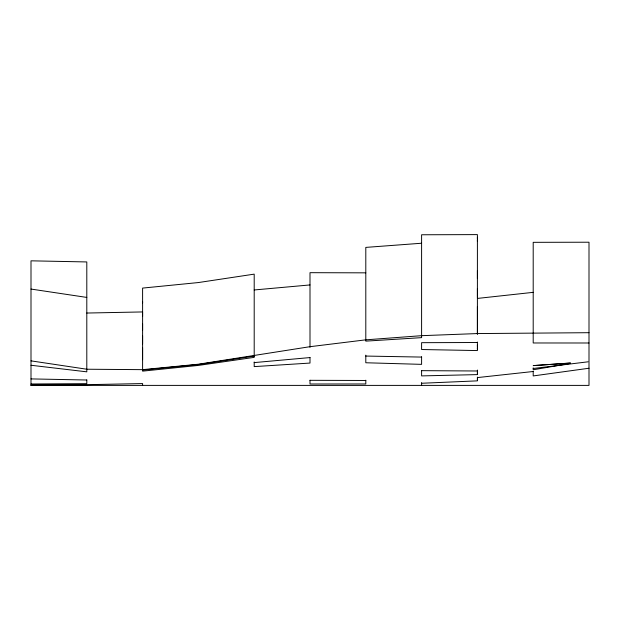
<?xml version="1.0" encoding="UTF-8"?>
<svg xmlns="http://www.w3.org/2000/svg" width="620" height="620" viewBox="0 0 620 620"><rect width="100%" height="100%" fill="white"/><g stroke="black" fill="none" stroke-linecap="round" stroke-linejoin="round"><path stroke-width="0.93" d="M142.6 359.693L142.6 347.75M142.6 343.821L142.6 323.873M142.6 316.502L142.6 301.754M477.4 380.316L477.4 379.773M477.4 379.223L477.4 378.68M477.4 374L477.4 373.403M477.4 372.798L477.4 372.194M477.4 349.223L477.4 347.882M477.4 346.541L477.4 345.201M477.4 334.242L477.4 306.544M477.4 297.553L477.4 296.949M477.4 296.608L477.4 270.576M477.4 241.312L477.4 239.971M477.4 238.63L477.4 237.29M565.75 364.204L533.2 369.776L533.2 367.854M567.61 363.886L569.47 363.568M254.2 356.105L198.4 364.513L142.6 370.055M589 368.241L533.2 375.937L533.2 371.225M533.2 368.505L588.07 361.809M477.4 298.429L533.2 292.346M477.4 377.588L533.2 371.504M254.2 289.966L310 284.937M254.2 362.599L310 357.57M421.6 243.234L365.8 247.396L365.8 341.132L421.6 337.644L421.6 234.771L477.4 234.608L477.4 278.628M561.1 363.653L533.2 365.606L570.4 363.103M562.03 363.584L570.4 363.002M421.6 383.261L477.4 380.858L477.4 377.092M86.8 313.038L142.6 311.938L142.6 330.158M31 383.981L86.8 383.664L86.8 379.913M31 384.974L86.8 384.671L142.6 383.571L142.6 385.392M477.4 342.511L421.6 342.682L421.6 349.525L477.4 350.563L477.4 342.046M589 332.692L477.4 333.568L421.6 335.676L365.8 339.838L310 346.688L198.4 364.211L142.6 369.66L86.8 369.226L31 360.863M31 365.257L86.8 371.837L86.8 261.942L31 260.826L31 385.346L86.8 385.392M589 342.992L533.2 342.976L533.2 242.327L589 242.219L589 385.392L31 385.392M365.8 272.839L310 272.684L310 347.324M310 380.316L365.8 380.471M421.6 370.659L477.4 370.993M365.8 356.058L421.6 357.081M31 378.905L86.8 380.013M31 289.06L86.8 297.422M477.4 288.556L477.4 333.994M477.4 370.055L477.4 374.604L421.6 375.906L421.6 370.442M421.6 356.725L421.6 364.358L365.8 362.762L365.8 355.136M421.6 382.571L421.6 385.392M365.8 380.192L365.8 383.974L310 383.997L310 380.215M310 357.476L310 363.064L254.2 366.614L254.2 361.956M142.6 302.839L142.6 288.091L198.4 282.55L254.2 274.141L254.2 357.368L198.4 365.42L142.6 371.14L142.6 335.815"/></g></svg>
